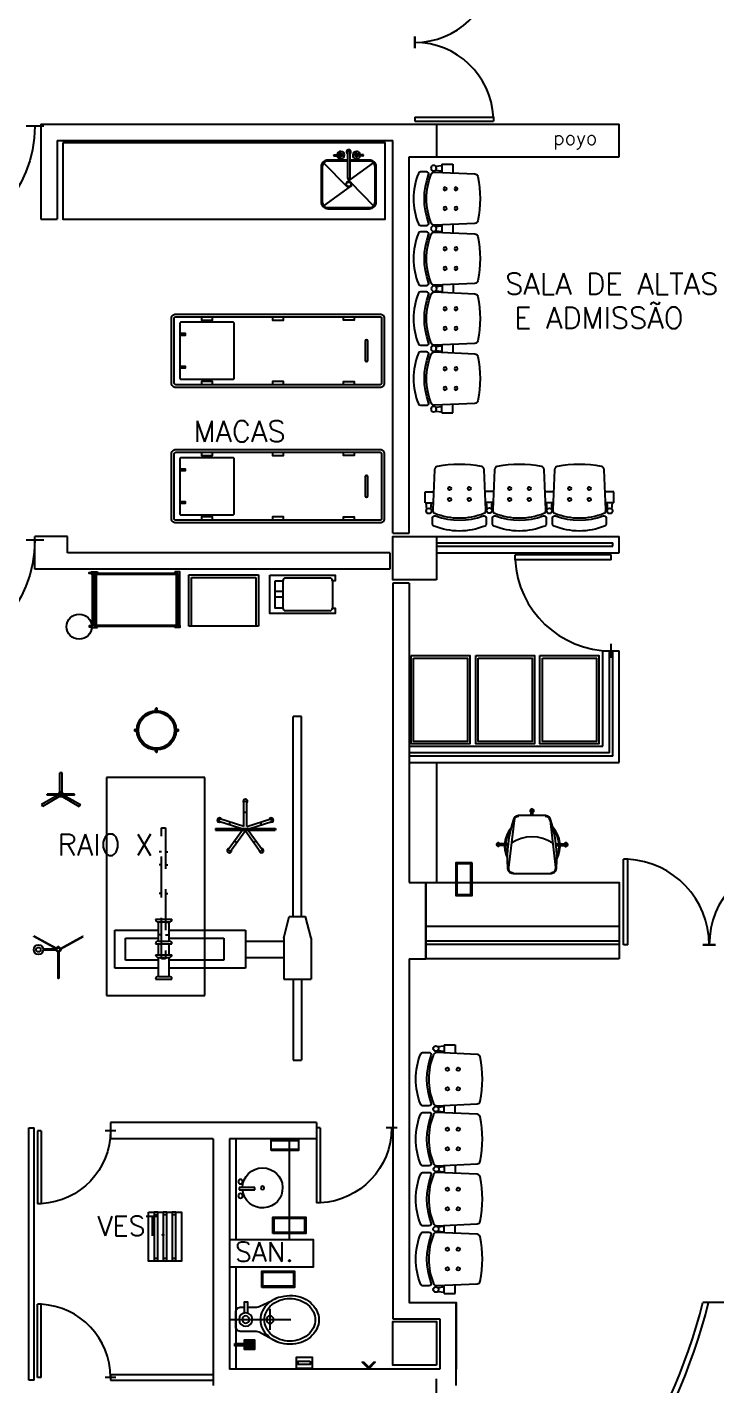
# Model space of a CAD drawing. Extents: x -358 to -207, y -206 to -105.
# Drawn here: x -252.66 to -246.35, y -166.81 to -154.36 of the extents above; entities that cross this region are included whole.
import ezdxf
from ezdxf.enums import TextEntityAlignment as Align

# ---------------------------------------------------------------- set-up
doc = ezdxf.new("R2010")
doc.units = 0
doc.header["$LTSCALE"] = 1.5
doc.header["$MEASUREMENT"] = 0
doc.linetypes.add('HIDDEN', pattern=[0.375, 0.25, -0.125])
doc.linetypes.add('HIDDEN2', pattern=[0.1875, 0.125, -0.0625])
doc.layers.get('0').update_dxf_attribs({"linetype": 'CONTINUOUS'})
for name, color, linetype in [('8CMOB01', 8, 'CONTINUOUS'), ('9CCOLUMNA', 5, 'CONTINUOUS'), ('CCPTAS', 6, 'CONTINUOUS'), ('MSAN', 6, 'CONTINUOUS'), ('MURETE', 4, 'CONTINUOUS'), ('RCMURO01', 3, 'CONTINUOUS'), ('STAIRS', 2, 'CONTINUOUS'), ('TEX', 4, 'CONTINUOUS'), ('ZCTEXT01', 2, 'CONTINUOUS')]:
    doc.layers.add(name, color=color, linetype=linetype)
doc.styles.add('REG-60', font='ROMANS.shx', dxfattribs={"height": 0.195})
doc.styles.add('REG-80', font='ROMANS.shx', dxfattribs={"height": 0.27})
doc.styles.add('ROMANS', font='ROMANS.SHX')

# ---------------------------------------------------------------- blocks, each defined once
blk = doc.blocks.new('PTA-I')
for p, q in [((-1, 0), (-1, 1)), ((-0.95, 1), (-1, 1)), ((-0.95, 0), (-0.95, 1)), ((-0.95, 0), (-1, 0)), ((0.073, 0), (-0.073, 0))]:
    blk.add_line(p, q)
blk.add_arc((-1.002, -0.001), 1.002, 0.0552, 87.0072)
blk = doc.blocks.new('S4-PROTO')
for p, q in [((-2.264, 0.159), (-2.27, 0.1)), ((-2.226, 0.159), (-2.22, 0.1)), ((-1.709, 0.159), (-1.715, 0.1)), ((-1.671, 0.159), (-1.665, 0.1)), ((-1.159, 0.155), (-1.165, 0.097)), ((-1.121, 0.155), (-1.115, 0.097)), ((-0.609, 0.159), (-0.615, 0.1)), ((-0.571, 0.159), (-0.565, 0.1)), ((-0.054, 0.159), (-0.06, 0.1)), ((-0.016, 0.159), (-0.01, 0.1)), ((-2.28, 0.1), (-2.206, 0.1)), ((-2.28, 0.1), (-2.28, 0)), ((-2.28, 0), (-2.201, 0)), ((-1.729, 0), (-1.651, 0)), ((-1.724, 0.1), (-1.656, 0.1)), ((-1.174, 0.097), (-1.106, 0.097)), ((-0.629, 0), (-0.551, 0)), ((-0.624, 0.1), (-0.556, 0.1)), ((0, 0), (-0.079, 0)), ((0, 0.1), (-0.074, 0.1)), ((0, 0.1), (0, 0)), ((-1.179, -0.003), (-1.101, -0.003))]:
    blk.add_line(p, q)
for points in [[(-1.72, 0.272), (-1.72, 0.239, -0.522832), (-1.747, 0.221, 0.18), (-2.183, 0.221, -0.522832), (-2.21, 0.239), (-2.21, 0.297, -0.306573), (-2.197, 0.315, -0.192782), (-1.733, 0.315, -0.306573), (-1.72, 0.297), (-1.72, 0.254)], [(-1.17, 0.272), (-1.17, 0.239, -0.522832), (-1.197, 0.221, 0.18), (-1.633, 0.221, -0.522832), (-1.66, 0.239), (-1.66, 0.297, -0.306573), (-1.647, 0.315, -0.192782), (-1.183, 0.315, -0.306573), (-1.17, 0.297), (-1.17, 0.254)], [(-0.62, 0.272), (-0.62, 0.239, -0.522832), (-0.647, 0.221, 0.18), (-1.083, 0.221, -0.522832), (-1.11, 0.239), (-1.11, 0.297, -0.306573), (-1.097, 0.315, -0.192782), (-0.633, 0.315, -0.306573), (-0.62, 0.297), (-0.62, 0.254)], [(-0.07, 0.272), (-0.07, 0.239, -0.522832), (-0.097, 0.221, 0.18), (-0.533, 0.221, -0.522832), (-0.56, 0.239), (-0.56, 0.297, -0.306573), (-0.547, 0.315, -0.192782), (-0.083, 0.315, -0.306573), (-0.07, 0.297), (-0.07, 0.254)]]:
    blk.add_lwpolyline(points, format="xyb")
for points in [[(-2.192, -0.202, 0.346546), (-2.168, -0.231, 0.095695), (-1.762, -0.231, 0.346546), (-1.738, -0.202), (-1.721, 0.167, 0.318973), (-1.74, 0.197, 0.193005), (-2.19, 0.197, 0.318973), (-2.209, 0.167)], [(-1.642, -0.202, 0.346546), (-1.618, -0.231, 0.095695), (-1.212, -0.231, 0.346546), (-1.188, -0.202), (-1.171, 0.167, 0.318973), (-1.19, 0.197, 0.193005), (-1.64, 0.197, 0.318973), (-1.659, 0.167)], [(-1.092, -0.202, 0.346546), (-1.068, -0.231, 0.095695), (-0.662, -0.231, 0.346546), (-0.638, -0.202), (-0.621, 0.167, 0.318973), (-0.64, 0.197, 0.193005), (-1.09, 0.197, 0.318973), (-1.109, 0.167)], [(-0.542, -0.202, 0.346546), (-0.518, -0.231, 0.095695), (-0.112, -0.231, 0.346546), (-0.088, -0.202), (-0.071, 0.167, 0.318973), (-0.09, 0.197, 0.193005), (-0.54, 0.197, 0.318973), (-0.559, 0.167)]]:
    blk.add_lwpolyline(points, format="xyb", close=True)
for centre, radius in [((-2.245, 0.175), 0.025), ((-1.69, 0.175), 0.025), ((-1.14, 0.172), 0.025), ((-0.59, 0.175), 0.025), ((-0.035, 0.175), 0.025), ((-2.055, 0.07), 0.015), ((-1.875, 0.07), 0.015), ((-1.505, 0.07), 0.015), ((-1.325, 0.07), 0.015), ((-0.955, 0.07), 0.015), ((-0.775, 0.07), 0.015), ((-0.405, 0.07), 0.015), ((-0.225, 0.07), 0.015), ((-2.055, -0.03), 0.015), ((-1.875, -0.03), 0.015), ((-1.505, -0.03), 0.015), ((-1.325, -0.03), 0.015), ((-0.955, -0.03), 0.015), ((-0.775, -0.03), 0.015), ((-0.405, -0.03), 0.015), ((-0.225, -0.03), 0.015)]:
    blk.add_circle(centre, radius)
blk = doc.blocks.new('TARJA')
for p, q in [((-0.014, -0.022), (-0.227, 0.194)), ((0.23, 0.196), (-0.014, 0.018)), ((0.232, -0.198), (0.019, 0.018)), ((0.019, -0.022), (-0.225, -0.2)), ((-0.008, -0.3), (-0.008, -0.06)), ((0.012, -0.3), (0.012, -0.06)), ((-0.134, -0.27), (-0.134, -0.273)), ((-0.134, -0.273), (-0.054, -0.273)), ((-0.127, -0.263), (-0.055, -0.263)), ((0.139, -0.273), (0.058, -0.273)), ((0.132, -0.263), (0.059, -0.263)), ((0.139, -0.27), (0.139, -0.273))]:
    blk.add_line(p, q)
for points in [[(0.012, -0.225), (0.194, -0.225, 0.414214), (0.254, -0.165), (0.254, 0.161, 0.414214), (0.194, 0.221), (-0.19, 0.221, 0.414214), (-0.25, 0.161), (-0.25, -0.165, 0.414214), (-0.19, -0.225), (-0.007, -0.225)], [(0.012, -0.215), (0.194, -0.215, 0.414214), (0.244, -0.165), (0.244, 0.161, 0.414214), (0.194, 0.211), (-0.19, 0.211, 0.414214), (-0.24, 0.161), (-0.24, -0.165, 0.414214), (-0.19, -0.215), (-0.007, -0.215)]]:
    blk.add_lwpolyline(points, format="xyb")
for radius in [0.026, 0.021]:
    blk.add_circle((0.002, -0.002), radius)
for centre, radius, start, end in [((0.002, -0.06), 0.01, 0, 180), ((-0.07, -0.27), 0.0345, 185.2545, 168.7617), ((0.075, -0.27), 0.0345, 11.2383, 354.7455), ((-0.127, -0.27), 0.00711, 89.9822, 179.9822), ((-0.07, -0.27), 0.0167, 190.9013, 156.3336), ((0.002, -0.3), 0.02, 120, 60), ((0.002, -0.3), 0.01, 180, 0), ((0.075, -0.27), 0.0167, 23.6664, 349.0987), ((0.132, -0.27), 0.00711, 0.0178, 90.0178)]:
    blk.add_arc(centre, radius, start, end)
blk = doc.blocks.new('CUNA')
for points in [[(0.45, 0.298), (0.45, -0.302), (-0.45, -0.302), (-0.45, 0.298)], [(0.425, 0.273), (0.425, -0.277), (-0.425, -0.277), (-0.425, 0.273)]]:
    blk.add_lwpolyline(points, close=True)
blk = doc.blocks.new('PTA-D')
for p, q in [((0.95, 0), (0.95, 1)), ((0.95, 1), (1, 1)), ((1, 0), (1, 1)), ((-0.073, 0), (0.073, 0)), ((0.95, 0), (1, 0))]:
    blk.add_line(p, q)
blk.add_arc((1.002, -0.001), 1.002, 92.9928, 179.9448)
blk = doc.blocks.new('S3-PROTO')
for p, q in [((-0.849, 0.409), (-0.855, 0.35)), ((-0.811, 0.409), (-0.805, 0.35)), ((-0.294, 0.409), (-0.3, 0.35)), ((-0.256, 0.409), (-0.25, 0.35)), ((0.256, 0.405), (0.25, 0.347)), ((0.294, 0.405), (0.3, 0.347)), ((0.811, 0.409), (0.805, 0.35)), ((0.849, 0.409), (0.855, 0.35)), ((-0.865, 0.35), (-0.791, 0.35)), ((-0.865, 0.35), (-0.865, 0.25)), ((-0.865, 0.25), (-0.786, 0.25)), ((-0.314, 0.25), (-0.236, 0.25)), ((-0.309, 0.35), (-0.241, 0.35)), ((0.241, 0.347), (0.309, 0.347)), ((0.865, 0.25), (0.786, 0.25)), ((0.865, 0.35), (0.791, 0.35)), ((0.865, 0.35), (0.865, 0.25)), ((0.236, 0.247), (0.314, 0.247))]:
    blk.add_line(p, q)
for points in [[(-0.305, 0.522), (-0.305, 0.489, -0.522832), (-0.332, 0.471, 0.18), (-0.768, 0.471, -0.522832), (-0.795, 0.489), (-0.795, 0.547, -0.306573), (-0.782, 0.565, -0.192782), (-0.318, 0.565, -0.306573), (-0.305, 0.547), (-0.305, 0.504)], [(0.245, 0.522), (0.245, 0.489, -0.522832), (0.218, 0.471, 0.18), (-0.218, 0.471, -0.522832), (-0.245, 0.489), (-0.245, 0.547, -0.306573), (-0.232, 0.565, -0.192782), (0.232, 0.565, -0.306573), (0.245, 0.547), (0.245, 0.504)], [(0.795, 0.522), (0.795, 0.489, -0.522832), (0.768, 0.471, 0.18), (0.332, 0.471, -0.522832), (0.305, 0.489), (0.305, 0.547, -0.306573), (0.318, 0.565, -0.192782), (0.782, 0.565, -0.306573), (0.795, 0.547), (0.795, 0.504)]]:
    blk.add_lwpolyline(points, format="xyb")
for points in [[(-0.777, 0.048, 0.346546), (-0.753, 0.019, 0.095695), (-0.347, 0.019, 0.346546), (-0.323, 0.048), (-0.306, 0.417, 0.318973), (-0.325, 0.447, 0.193005), (-0.775, 0.447, 0.318973), (-0.794, 0.417)], [(-0.227, 0.048, 0.346546), (-0.203, 0.019, 0.095695), (0.203, 0.019, 0.346546), (0.227, 0.048), (0.244, 0.417, 0.318973), (0.225, 0.447, 0.193005), (-0.225, 0.447, 0.318973), (-0.244, 0.417)], [(0.323, 0.048, 0.346546), (0.347, 0.019, 0.095695), (0.753, 0.019, 0.346546), (0.777, 0.048), (0.794, 0.417, 0.318973), (0.775, 0.447, 0.193005), (0.325, 0.447, 0.318973), (0.306, 0.417)]]:
    blk.add_lwpolyline(points, format="xyb", close=True)
for centre, radius in [((-0.83, 0.425), 0.025), ((-0.275, 0.425), 0.025), ((0.275, 0.422), 0.025), ((0.83, 0.425), 0.025), ((-0.64, 0.32), 0.015), ((-0.46, 0.32), 0.015), ((-0.09, 0.32), 0.015), ((0.09, 0.32), 0.015), ((0.46, 0.32), 0.015), ((0.64, 0.32), 0.015), ((-0.64, 0.22), 0.015), ((-0.46, 0.22), 0.015), ((-0.09, 0.22), 0.015), ((0.09, 0.22), 0.015), ((0.46, 0.22), 0.015), ((0.64, 0.22), 0.015)]:
    blk.add_circle(centre, radius)
blk = doc.blocks.new('PTA-2')
for p, q in [((-0.475, 0.5), (-0.5, 0.5)), ((-0.5, 0), (-0.5, 0.5)), ((-0.475, 0), (-0.475, 0.5)), ((0.475, 0.5), (0.5, 0.5)), ((0.475, 0), (0.475, 0.5)), ((0.5, 0), (0.5, 0.5)), ((-0.475, 0), (-0.5, 0)), ((0.0367, 0), (-0.0367, 0)), ((-0.0367, 0), (0.0367, 0)), ((0.475, 0), (0.5, 0))]:
    blk.add_line(p, q)
for centre, start, end in [((-0.5012, -0.0005), 0.05524, 87.00716), ((0.5012, -0.0005), 92.99284, 179.94476)]:
    blk.add_arc(centre, 0.5012, start, end)
blk = doc.blocks.new('PAP')
at = {"layer": 'MSAN', "color": 6}
for points in [[(0.144, -0.077), (0.144, 0.073), (-0.156, 0.073), (-0.156, -0.077)], [(0.134, -0.067), (0.134, 0.063), (-0.146, 0.063), (-0.146, -0.067)]]:
    blk.add_lwpolyline(points, close=True, dxfattribs=at)
blk = doc.blocks.new('4')
at = {"layer": 'MSAN'}
for p, q in [((0, 0.045), (0, -0.514)), ((-0.054, -0.088), (-0.163, -0.088)), ((-0.163, -0.115), (-0.056, -0.115)), ((0.276, -0.102), (0.186, -0.102)), ((0.276, -0.112), (0.186, -0.112)), ((0.276, -0.122), (0.186, -0.122)), ((0.241, -0.09), (0.221, -0.09)), ((0.276, -0.132), (0.186, -0.132)), ((0.276, -0.142), (0.186, -0.142)), ((0.276, -0.152), (0.186, -0.152)), ((0.276, -0.162), (0.186, -0.162)), ((0.276, -0.172), (0.186, -0.172)), ((0.095, -0.323), (-0.096, -0.323))]:
    blk.add_line(p, q, dxfattribs=at)
blk.add_lwpolyline([(0.221, 0), (0.221, -0.09), (0.186, -0.09), (0.186, -0.18), (0.276, -0.18), (0.276, -0.09), (0.241, -0.09), (0.241, 0)], close=True, dxfattribs=at)
blk.add_lwpolyline([(0.196, -0.368), (0.118, -0.224, -0.124861), (0.112, -0.2), (0.112, -0.058, 0.414214), (0.063, -0.008), (-0.064, -0.008, 0.414214), (-0.114, -0.058), (-0.114, -0.088), (-0.163, -0.088), (-0.163, -0.115), (-0.114, -0.115), (-0.114, -0.202, -0.109858), (-0.118, -0.223), (-0.174, -0.341, 0.061992), (-0.203, -0.4, 0.020986), (-0.221, -0.504, 0.083945), (-0.203, -0.608, 0.09123), (-0.155, -0.693, 0.103863), (-0.08, -0.751, 0.114983), (0.003, -0.771, 0.114983), (0.087, -0.751, 0.103863), (0.162, -0.693, 0.09123), (0.21, -0.608, 0.083945), (0.227, -0.504, 0.083945), (0.21, -0.4, 0.048605), (0.188, -0.353)], format="xyb", dxfattribs=at)
for points in [[(-0.08, -0.751, 0.114983), (0.003, -0.771, 0.114983), (0.087, -0.751, 0.103863), (0.162, -0.693, 0.09123), (0.21, -0.608, 0.083945), (0.227, -0.504, 0.083945), (0.21, -0.4, 0.09123), (0.162, -0.316, 0.103863), (0.087, -0.257, 0.114983), (0.003, -0.238, 0.114983), (-0.08, -0.257, 0.103863), (-0.155, -0.316, 0.09123), (-0.203, -0.4, 0.020986), (-0.221, -0.504, 0.083945), (-0.203, -0.608, 0.09123), (-0.155, -0.693, 0.103863)], [(0.003, -0.272, 0.114859), (-0.07, -0.289, 0.103833), (-0.135, -0.34, 0.091287), (-0.177, -0.414, 0.084042), (-0.192, -0.504, 0.084042), (-0.177, -0.595, 0.091287), (-0.135, -0.669, 0.103833), (-0.07, -0.72, 0.114859), (0.003, -0.737, 0.114859), (0.077, -0.72, 0.103833), (0.142, -0.669, 0.091287), (0.184, -0.595, 0.084042), (0.199, -0.504, 0.084042), (0.184, -0.414, 0.091287), (0.142, -0.34, 0.103833), (0.077, -0.289, 0.114859)]]:
    blk.add_lwpolyline(points, format="xyb", close=True, dxfattribs=at)
for centre, radius in [((0.001, -0.1), 0.0616), ((0.001, -0.1), 0.0329), ((0.002, -0.323), 0.0335)]:
    blk.add_circle(centre, radius, dxfattribs=at)
blk = doc.blocks.new('6')
at = {"layer": 'MSAN'}
blk.add_lwpolyline([(0.014, 0), (0.06, 0.046), (0.06, 0.06), (0, 0), (0.06, -0.06), (0.06, -0.046)], close=True, dxfattribs=at)
blk = doc.blocks.new('2')
at = {"layer": 'MSAN'}
for points in [[(0.067, -0.053), (-0.083, -0.053), (-0.083, 0.047), (0.067, 0.047)], [(-0.063, 0.012), (-0.063, -0.018), (0.047, -0.018), (0.047, 0.012)]]:
    blk.add_lwpolyline(points, close=True, dxfattribs=at)
blk = doc.blocks.new('8')
at = {"layer": 'MSAN'}
for p, q in [((0.123, 0.04), (-0.127, 0.04)), ((-0.127, -0.04), (0.123, -0.04))]:
    blk.add_line(p, q, dxfattribs=at)
blk.add_lwpolyline([(0.123, -0.05), (0.123, 0.05), (-0.127, 0.05), (-0.127, -0.05)], close=True, dxfattribs=at)
blk = doc.blocks.new('VB')
at = {"layer": 'MSAN'}
for p, q in [((-0.154, 0.147), (-0.138, 0.164)), ((-0.053, 0.046), (-0.154, 0.147)), ((-0.138, 0.164), (-0.037, 0.063)), ((-0.037, 0.063), (-0.053, 0.046))]:
    blk.add_line(p, q, dxfattribs=at)
blk.add_lwpolyline([(-0.128, 0.121), (-0.128, 0.121)], dxfattribs=at)
for centre, radius in [((-0.092, 0.194), 0.0208), ((-0.184, 0.102), 0.0208), ((0, 0), 0.0154)]:
    blk.add_circle(centre, radius, dxfattribs=at)
blk.add_arc((0, 0), 0.184, 136.4231, 129.262, dxfattribs=at)

msp = doc.modelspace()

# ---------------------------------------------------------------- linework, layer by layer
at = {"layer": '8CMOB01'}
for p, q in [((-252.064, -159.846), (-252.064, -159.376)), ((-252.054, -159.846), (-252.054, -159.376)), ((-251.274, -159.846), (-251.274, -159.376)), ((-251.264, -159.846), (-251.264, -159.376)), ((-250.32, -159.537), (-250.39, -159.537)), ((-250.32, -159.587), (-250.39, -159.587)), ((-249.89, -159.712), (-250.295, -159.712)), ((-248.91, -161.105), (-248.91, -162.205)), ((-247.912, -161.591), (-248.158, -161.591)), ((-248.043, -161.591), (-248.043, -161.547)), ((-248.027, -161.547), (-248.043, -161.547)), ((-248.027, -161.591), (-248.027, -161.547)), ((-248.2, -161.636), (-248.251, -162.066)), ((-247.87, -161.636), (-247.819, -162.066)), ((-248.285, -161.848), (-248.345, -161.848)), ((-248.345, -161.848), (-248.345, -161.865)), ((-248.254, -161.848), (-248.277, -161.848)), ((-247.816, -161.848), (-247.787, -161.848)), ((-247.779, -161.848), (-247.725, -161.848)), ((-247.725, -161.865), (-247.725, -161.848)), ((-248.286, -161.865), (-248.345, -161.865)), ((-248.256, -161.865), (-248.278, -161.865)), ((-247.814, -161.865), (-247.786, -161.865)), ((-247.778, -161.865), (-247.725, -161.865)), ((-248.209, -162.121), (-247.861, -162.121)), ((-251.466, -165.228), (-251.499, -165.228)), ((-251.466, -165.253), (-251.499, -165.253)), ((-251.383, -165.228), (-251.416, -165.228)), ((-251.383, -165.253), (-251.416, -165.253)), ((-251.3, -165.228), (-251.333, -165.228)), ((-251.3, -165.253), (-251.333, -165.253)), ((-251.466, -165.653), (-251.499, -165.653)), ((-251.466, -165.678), (-251.499, -165.678)), ((-251.383, -165.653), (-251.416, -165.653)), ((-251.383, -165.678), (-251.416, -165.678)), ((-251.3, -165.653), (-251.333, -165.653)), ((-251.3, -165.678), (-251.333, -165.678))]:
    msp.add_line(p, q, dxfattribs=at)
at = {"layer": '8CMOB01', "color": 8}
for p, q in [((-251.182, -159.852), (-251.182, -159.382)), ((-251.182, -159.382), (-250.542, -159.382)), ((-251.157, -159.852), (-251.157, -159.407)), ((-251.157, -159.407), (-250.567, -159.407)), ((-250.567, -159.407), (-250.567, -159.852)), ((-250.542, -159.382), (-250.542, -159.852)), ((-250.542, -159.852), (-251.182, -159.852)), ((-251.486, -160.628), (-251.486, -160.613)), ((-251.471, -160.628), (-251.471, -160.613)), ((-250.224, -162.516), (-250.224, -160.681)), ((-250.149, -160.681), (-250.224, -160.681)), ((-250.149, -162.516), (-250.149, -160.681)), ((-251.673, -160.8), (-251.658, -160.8)), ((-251.673, -160.815), (-251.658, -160.815)), ((-251.298, -160.8), (-251.283, -160.8)), ((-251.298, -160.815), (-251.283, -160.815)), ((-251.486, -161.002), (-251.486, -160.987)), ((-251.471, -161.002), (-251.471, -160.987)), ((-252.364, -161.372), (-252.364, -161.199)), ((-252.344, -161.199), (-252.364, -161.199)), ((-252.344, -161.372), (-252.344, -161.199)), ((-251.036, -161.241), (-251.936, -161.241)), ((-251.936, -161.241), (-251.936, -163.241)), ((-251.036, -163.241), (-251.036, -161.241)), ((-252.382, -161.402), (-252.532, -161.489)), ((-252.372, -161.42), (-252.522, -161.507)), ((-252.479, -161.404), (-252.479, -161.394)), ((-252.229, -161.394), (-252.479, -161.394)), ((-252.229, -161.404), (-252.479, -161.404)), ((-252.364, -161.372), (-252.382, -161.402)), ((-252.372, -161.42), (-252.382, -161.402)), ((-252.337, -161.42), (-252.372, -161.42)), ((-252.364, -161.372), (-252.344, -161.372)), ((-252.327, -161.402), (-252.344, -161.372)), ((-252.337, -161.42), (-252.327, -161.402)), ((-252.337, -161.42), (-252.186, -161.507)), ((-252.327, -161.402), (-252.176, -161.489)), ((-252.229, -161.404), (-252.229, -161.394)), ((-250.676, -161.459), (-250.651, -161.459)), ((-250.676, -161.692), (-250.676, -161.459)), ((-250.651, -161.692), (-250.651, -161.459)), ((-252.532, -161.489), (-252.522, -161.507)), ((-252.176, -161.489), (-252.186, -161.507)), ((-250.676, -161.559), (-250.651, -161.559)), ((-251.432, -161.704), (-251.397, -161.704)), ((-250.938, -161.709), (-250.388, -161.709)), ((-250.938, -161.709), (-250.938, -161.724)), ((-250.938, -161.717), (-250.888, -161.717)), ((-250.938, -161.724), (-250.389, -161.724)), ((-250.905, -161.644), (-250.897, -161.62)), ((-250.704, -161.709), (-250.905, -161.644)), ((-250.676, -161.692), (-250.897, -161.62)), ((-250.69, -161.724), (-250.82, -161.904)), ((-250.81, -161.675), (-250.802, -161.651)), ((-250.663, -161.731), (-250.8, -161.919)), ((-250.663, -161.731), (-250.527, -161.919)), ((-250.651, -161.692), (-250.429, -161.62)), ((-250.637, -161.724), (-250.506, -161.904)), ((-250.623, -161.709), (-250.422, -161.644)), ((-250.525, -161.651), (-250.517, -161.675)), ((-250.388, -161.717), (-250.438, -161.717)), ((-250.429, -161.62), (-250.422, -161.644)), ((-250.388, -161.709), (-250.388, -161.724)), ((-250.741, -161.838), (-250.762, -161.823)), ((-250.565, -161.823), (-250.585, -161.838)), ((-251.432, -161.924), (-251.455, -161.924)), ((-251.397, -161.924), (-251.374, -161.924)), ((-250.8, -161.919), (-250.82, -161.904)), ((-250.506, -161.904), (-250.527, -161.919)), ((-251.432, -162.041), (-251.455, -162.041)), ((-251.397, -162.041), (-251.374, -162.041)), ((-251.432, -162.304), (-251.455, -162.304)), ((-251.397, -162.304), (-251.374, -162.304)), ((-251.486, -162.541), (-251.336, -162.541)), ((-251.461, -162.741), (-251.461, -162.566)), ((-251.461, -162.566), (-251.361, -162.566)), ((-251.432, -162.567), (-251.455, -162.567)), ((-251.397, -162.567), (-251.374, -162.567)), ((-251.361, -162.741), (-251.361, -162.566)), ((-250.311, -162.716), (-250.261, -162.516)), ((-250.261, -162.516), (-250.111, -162.516)), ((-250.061, -162.716), (-250.111, -162.516)), ((-252.604, -162.7), (-252.602, -162.696)), ((-252.398, -162.812), (-252.604, -162.7)), ((-252.394, -162.808), (-252.602, -162.696)), ((-252.359, -162.808), (-252.152, -162.696)), ((-252.355, -162.812), (-252.149, -162.7)), ((-252.149, -162.7), (-252.152, -162.696)), ((-251.861, -162.991), (-251.861, -162.641)), ((-251.861, -162.641), (-251.461, -162.641)), ((-251.761, -162.916), (-251.761, -162.716)), ((-251.761, -162.716), (-251.461, -162.716)), ((-251.432, -162.684), (-251.455, -162.684)), ((-251.397, -162.684), (-251.374, -162.684)), ((-251.361, -162.641), (-250.661, -162.641)), ((-251.361, -162.716), (-250.861, -162.716)), ((-250.861, -162.716), (-250.861, -162.916)), ((-250.661, -162.641), (-250.661, -162.991)), ((-250.311, -162.716), (-250.311, -163.091)), ((-250.061, -162.716), (-250.061, -163.091)), ((-252.604, -162.815), (-252.604, -162.815)), ((-252.604, -162.825), (-252.604, -162.825)), ((-252.392, -162.815), (-252.517, -162.815)), ((-252.392, -162.825), (-252.517, -162.825)), ((-252.382, -162.795), (-252.401, -162.815)), ((-252.401, -162.825), (-252.382, -162.844)), ((-252.372, -162.795), (-252.382, -162.795)), ((-252.382, -162.844), (-252.382, -163.085)), ((-252.372, -162.844), (-252.382, -162.844)), ((-252.359, -162.808), (-252.372, -162.795)), ((-252.372, -162.844), (-252.352, -162.825)), ((-252.372, -162.844), (-252.372, -163.085)), ((-252.359, -162.808), (-252.352, -162.815)), ((-252.352, -162.825), (-252.352, -162.815)), ((-251.486, -162.766), (-251.336, -162.766)), ((-251.461, -162.741), (-251.361, -162.741)), ((-251.461, -162.866), (-251.461, -162.766)), ((-251.361, -162.866), (-251.361, -162.766)), ((-250.661, -162.741), (-250.311, -162.741)), ((-251.461, -162.916), (-251.761, -162.916)), ((-251.486, -162.866), (-251.336, -162.866)), ((-251.461, -162.891), (-251.361, -162.891)), ((-251.461, -163.066), (-251.461, -162.891)), ((-251.397, -162.904), (-251.432, -162.904)), ((-251.361, -163.066), (-251.361, -162.891)), ((-250.861, -162.916), (-251.361, -162.916)), ((-250.661, -162.891), (-250.311, -162.891)), ((-252.372, -163.085), (-252.382, -163.085)), ((-251.461, -162.991), (-251.861, -162.991)), ((-251.486, -163.091), (-251.336, -163.091)), ((-251.461, -163.066), (-251.361, -163.066)), ((-250.661, -162.991), (-251.361, -162.991)), ((-250.311, -163.091), (-250.061, -163.091)), ((-250.224, -163.091), (-250.224, -163.832)), ((-250.149, -163.091), (-250.149, -163.832)), ((-251.936, -163.241), (-251.036, -163.241)), ((-250.224, -163.832), (-250.149, -163.832))]:
    msp.add_line(p, q, dxfattribs=at)
at = {"layer": '8CMOB01', "color": 8, "linetype": 'HIDDEN'}
for p, q in [((-251.432, -162.904), (-251.432, -161.704)), ((-251.397, -161.704), (-251.397, -162.904))]:
    msp.add_line(p, q, dxfattribs=at)
at = {"layer": '8CMOB01', "color": 8}
for points in [[(-252.337, -155.421), (-252.337, -156.121), (-249.38, -156.121), (-249.38, -155.421)], [(-247.235, -162.905), (-249.01, -162.905), (-249.01, -162.605), (-247.235, -162.605)]]:
    msp.add_lwpolyline(points, close=True, dxfattribs=at)
at = {"layer": '8CMOB01'}
for points in [[(-251.302, -157.664, -0.414214), (-251.34, -157.627), (-251.34, -157.029, -0.414214), (-251.302, -156.992), (-249.427, -156.992, -0.414214), (-249.39, -157.029), (-249.39, -157.627, -0.414214), (-249.427, -157.664)], [(-251.302, -157.639, -0.414214), (-251.315, -157.627), (-251.315, -157.029, -0.414214), (-251.302, -157.017), (-249.427, -157.017, -0.414214), (-249.415, -157.029), (-249.415, -157.627, -0.414214), (-249.427, -157.639)], [(-251.265, -157.577, 0.414214), (-251.252, -157.589), (-250.777, -157.589, 0.414214), (-250.765, -157.577), (-250.765, -157.079, 0.414214), (-250.777, -157.067), (-251.252, -157.067, 0.414214), (-251.265, -157.079)], [(-251.302, -158.907, -0.414214), (-251.34, -158.869), (-251.34, -158.272, -0.414214), (-251.302, -158.234), (-249.427, -158.234, -0.414214), (-249.39, -158.272), (-249.39, -158.869, -0.414214), (-249.427, -158.907)], [(-251.302, -158.882, -0.414214), (-251.315, -158.869), (-251.315, -158.272, -0.414214), (-251.302, -158.259), (-249.427, -158.259, -0.414214), (-249.415, -158.272), (-249.415, -158.869, -0.414214), (-249.427, -158.882)], [(-251.265, -158.819, 0.414214), (-251.252, -158.832), (-250.777, -158.832, 0.414214), (-250.765, -158.819), (-250.765, -158.322, 0.414214), (-250.777, -158.309), (-251.252, -158.309, 0.414214), (-251.265, -158.322)]]:
    msp.add_lwpolyline(points, format="xyb", close=True, dxfattribs=at)
for points in [[(-251.065, -157.017), (-251.065, -157.047), (-250.965, -157.047), (-250.965, -157.017)], [(-250.415, -157.017), (-250.415, -157.047), (-250.315, -157.047), (-250.315, -157.017)], [(-249.665, -157.017), (-249.665, -157.047), (-249.765, -157.047), (-249.765, -157.017)], [(-251.265, -157.168), (-251.215, -157.168), (-251.215, -157.188), (-251.265, -157.188)], [(-251.265, -157.468), (-251.215, -157.468), (-251.215, -157.488), (-251.265, -157.488)], [(-250.965, -157.639), (-250.965, -157.609), (-251.065, -157.609), (-251.065, -157.639)], [(-250.315, -157.639), (-250.315, -157.609), (-250.415, -157.609), (-250.415, -157.639)], [(-249.765, -157.639), (-249.765, -157.609), (-249.665, -157.609), (-249.665, -157.639)], [(-251.065, -158.259), (-251.065, -158.289), (-250.965, -158.289), (-250.965, -158.259)], [(-250.415, -158.259), (-250.415, -158.289), (-250.315, -158.289), (-250.315, -158.259)], [(-249.665, -158.259), (-249.665, -158.289), (-249.765, -158.289), (-249.765, -158.259)], [(-251.265, -158.41), (-251.215, -158.41), (-251.215, -158.43), (-251.265, -158.43)], [(-251.265, -158.71), (-251.215, -158.71), (-251.215, -158.73), (-251.265, -158.73)], [(-250.965, -158.882), (-250.965, -158.852), (-251.065, -158.852), (-251.065, -158.882)], [(-250.315, -158.882), (-250.315, -158.852), (-250.415, -158.852), (-250.415, -158.882)], [(-249.765, -158.882), (-249.765, -158.852), (-249.665, -158.852), (-249.665, -158.882)], [(-252.074, -159.371), (-252.094, -159.371), (-252.094, -159.361), (-252.074, -159.361)], [(-252.019, -159.356), (-252.019, -159.366), (-252.039, -159.366), (-252.039, -159.376), (-252.074, -159.376), (-252.074, -159.356), (-252.019, -159.356)], [(-251.309, -159.356), (-251.309, -159.366), (-251.289, -159.366), (-251.289, -159.376), (-251.264, -159.376), (-251.264, -159.356), (-251.309, -159.356)], [(-252.074, -159.851), (-252.094, -159.851), (-252.094, -159.861), (-252.074, -159.861)], [(-252.019, -159.866), (-252.019, -159.856), (-252.039, -159.856), (-252.039, -159.846), (-252.074, -159.846), (-252.074, -159.866), (-252.019, -159.866)], [(-251.309, -159.866), (-251.309, -159.856), (-251.289, -159.856), (-251.289, -159.846), (-251.264, -159.846), (-251.264, -159.866), (-251.309, -159.866)]]:
    msp.add_lwpolyline(points, dxfattribs=at)
for points in [[(-249.54, -157.415), (-249.54, -157.24, 1), (-249.565, -157.24), (-249.565, -157.415)], [(-249.54, -158.658), (-249.54, -158.483, 1), (-249.565, -158.483), (-249.565, -158.658)], [(-249.865, -159.437, 0.414214), (-249.89, -159.412), (-250.295, -159.412, 0.414214), (-250.32, -159.437)]]:
    msp.add_lwpolyline(points, format="xyb", dxfattribs=at)
for points in [[(-251.289, -159.366), (-251.289, -159.856), (-252.039, -159.856), (-252.039, -159.366)], [(-251.299, -159.376), (-251.299, -159.846), (-252.029, -159.846), (-252.029, -159.376)], [(-250.44, -159.387), (-249.84, -159.387), (-249.84, -159.437), (-249.865, -159.437), (-249.865, -159.687), (-249.84, -159.687), (-249.84, -159.737), (-250.44, -159.737)], [(-250.39, -159.437), (-250.32, -159.437), (-250.32, -159.687), (-250.39, -159.687)], [(-248.585, -162.023), (-248.735, -162.023), (-248.735, -162.323), (-248.585, -162.323)], [(-248.595, -162.033), (-248.725, -162.033), (-248.725, -162.313), (-248.595, -162.313)], [(-251.55, -165.228), (-251.499, -165.228), (-251.499, -165.678), (-251.55, -165.678)], [(-251.466, -165.228), (-251.416, -165.228), (-251.416, -165.678), (-251.466, -165.678)], [(-251.383, -165.228), (-251.333, -165.228), (-251.333, -165.678), (-251.383, -165.678)], [(-251.3, -165.228), (-251.25, -165.228), (-251.25, -165.678), (-251.3, -165.678)]]:
    msp.add_lwpolyline(points, close=True, dxfattribs=at)
at = {"layer": '8CMOB01', "color": 8}
msp.add_lwpolyline([(-249.01, -162.605), (-249.01, -162.205), (-247.235, -162.205), (-247.235, -162.605)], dxfattribs=at)
at = {"layer": '8CMOB01'}
msp.add_circle((-252.187, -159.858), 0.115, dxfattribs=at)
at = {"layer": '8CMOB01', "color": 8}
for centre, radius in [((-251.478, -160.808), 0.18), ((-251.478, -160.808), 0.165), ((-252.354, -161.398), 0.01), ((-252.56, -162.82), 0.0439), ((-252.561, -162.82), 0.0213), ((-252.377, -162.82), 0.0155)]:
    msp.add_circle(centre, radius, dxfattribs=at)
at = {"layer": '8CMOB01'}
for centre, radius, start, end in [((-249.552, -157.415), 0.0125, 180, 0), ((-249.552, -158.658), 0.0125, 180, 0), ((-250.295, -159.687), 0.025, 180, 270), ((-249.89, -159.687), 0.025, 270, 0), ((-248.158, -161.641), 0.05, 90, 173.2188), ((-248.158, -161.641), 0.0431, 90, 173.2188), ((-248.035, -161.547), 0.017, 297.5866, 239.2166), ((-247.912, -161.641), 0.05, 6.7812, 90), ((-247.912, -161.641), 0.0431, 6.7812, 90), ((-248.032, -161.869), 0.254, 140.5502, 205.2273), ((-248.032, -161.869), 0.246, 145.013, 200.7646), ((-247.17, -161.977), 1.092, 161.7814, 184.6561), ((-248.9, -161.977), 1.092, 355.3439, 18.2186), ((-248.032, -161.869), 0.254, 331.6731, 42.45), ((-248.032, -161.869), 0.246, 335.6246, 38.4986), ((-248.345, -161.856), 0.017, 27.5866, 329.2166), ((-248.035, -162.113), 0.329, 54.682, 125.318), ((-247.725, -161.857), 0.017, 207.5866, 149.2166), ((-248.209, -162.071), 0.05, 173.2188, 270), ((-248.209, -162.071), 0.0431, 173.2188, 270), ((-247.861, -162.071), 0.05, 270, 6.7812), ((-247.861, -162.071), 0.0431, 270, 6.7812)]:
    msp.add_arc(centre, radius, start, end, dxfattribs=at)
at = {"layer": '8CMOB01', "color": 8}
for centre, radius, start, end in [((-251.478, -160.613), 0.0075, 358.8979, 181.1021), ((-251.673, -160.808), 0.0075, 88.8979, 271.1021), ((-251.283, -160.808), 0.0075, 268.8979, 91.1021), ((-251.478, -161.003), 0.0075, 178.8979, 1.1021), ((-250.663, -161.459), 0.02, 308.6822, 231.3178), ((-250.901, -161.632), 0.02, 20.6822, 303.3178), ((-250.426, -161.632), 0.02, 236.6822, 159.3178), ((-250.81, -161.912), 0.02, 92.6822, 15.3178), ((-250.516, -161.912), 0.02, 164.6822, 87.3178), ((-251.461, -162.541), 0.025, 180, 270), ((-251.361, -162.541), 0.025, 270, 0), ((-251.461, -162.766), 0.025, 90, 180), ((-251.361, -162.766), 0.025, 0, 90), ((-251.461, -162.866), 0.025, 180, 270), ((-251.361, -162.866), 0.025, 270, 0), ((-251.461, -163.091), 0.025, 90, 180), ((-251.361, -163.091), 0.025, 0, 90)]:
    msp.add_arc(centre, radius, start, end, dxfattribs=at)
at = {"layer": '9CCOLUMNA'}
for points in [[(-248.91, -159.43), (-249.31, -159.43), (-249.31, -159.03), (-248.91, -159.03)], [(-248.91, -166.63), (-249.31, -166.63), (-249.31, -166.23), (-248.91, -166.23)]]:
    msp.add_lwpolyline(points, close=True, dxfattribs=at)
at = {"layer": 'CCPTAS'}
for p, q in [((-248.91, -155.25), (-247.235, -155.25)), ((-247.235, -155.55), (-247.235, -155.25)), ((-248.91, -155.55), (-247.235, -155.55)), ((-248.91, -159.03), (-247.235, -159.03)), ((-248.91, -159.09), (-247.295, -159.09)), ((-247.295, -159.12), (-247.295, -159.09)), ((-247.235, -159.18), (-247.235, -159.03)), ((-248.91, -159.12), (-247.295, -159.12)), ((-248.91, -159.18), (-247.235, -159.18)), ((-247.385, -160.955), (-247.385, -160.08)), ((-247.385, -160.08), (-247.235, -160.08)), ((-247.325, -161.015), (-247.325, -160.08)), ((-247.295, -161.045), (-247.295, -160.08)), ((-247.235, -161.105), (-247.235, -160.08)), ((-249.16, -160.955), (-247.385, -160.955)), ((-247.325, -161.015), (-249.16, -161.015)), ((-247.295, -161.045), (-249.16, -161.045)), ((-249.16, -161.105), (-247.235, -161.105)), ((-249.01, -162.74), (-247.235, -162.74)), ((-249.01, -162.77), (-247.235, -162.77)), ((-252.649, -166.767), (-252.649, -164.455)), ((-252.649, -164.455), (-252.599, -164.455)), ((-252.599, -166.767), (-252.599, -164.455)), ((-242.59, -166.055), (-246.468, -166.055)), ((-252.599, -166.767), (-252.649, -166.767))]:
    msp.add_line(p, q, dxfattribs=at)
at = {"layer": 'CCPTAS', "ltscale": 0.06}
for p, q in [((-251.899, -166.717), (-251.899, -166.767)), ((-251.899, -166.717), (-250.96, -166.717)), ((-251.899, -166.767), (-250.96, -166.767))]:
    msp.add_line(p, q, dxfattribs=at)
at = {"layer": 'CCPTAS'}
for radius, end in [(5.417, 345.6674), (5.467, 345.8012)]:
    msp.add_arc((-251.716, -164.714), radius, 270, end, dxfattribs=at)
at = {"layer": 'MSAN'}
for p, q in [((-250.752, -164.555), (-250.752, -165.48)), ((-250.262, -164.555), (-250.262, -165.48)), ((-250.752, -165.73), (-250.752, -166.667))]:
    msp.add_line(p, q, dxfattribs=at)
at = {"layer": 'MURETE', "color": 6}
msp.add_lwpolyline([(-250.81, -165.73), (-250.039, -165.73), (-250.039, -165.48), (-250.81, -165.48)], dxfattribs=at)
at = {"layer": 'RCMURO01'}
for p, q in [((-252.54, -155.25), (-249.31, -155.25)), ((-249.31, -155.25), (-248.91, -155.25)), ((-248.91, -155.25), (-248.91, -155.55)), ((-252.39, -155.4), (-249.31, -155.4)), ((-249.31, -159), (-249.31, -155.4)), ((-249.16, -159), (-249.16, -155.55)), ((-249.16, -155.55), (-248.91, -155.55)), ((-252.595, -159.33), (-252.595, -159.03)), ((-252.295, -159.03), (-252.595, -159.03)), ((-252.295, -159.18), (-252.295, -159.03)), ((-249.31, -159), (-249.16, -159)), ((-249.34, -159.18), (-252.295, -159.18)), ((-249.34, -159.18), (-249.34, -159.33)), ((-249.34, -159.33), (-252.595, -159.33)), ((-249.16, -159.46), (-249.31, -159.46)), ((-249.31, -159.46), (-249.31, -166.205)), ((-249.16, -159.46), (-249.16, -162.205)), ((-249.16, -162.205), (-249.01, -162.205)), ((-249.01, -162.205), (-249.01, -162.905)), ((-249.16, -162.905), (-249.01, -162.905)), ((-250.01, -164.405), (-250.01, -164.555)), ((-250.96, -164.555), (-250.96, -166.817)), ((-250.81, -164.555), (-250.81, -166.667)), ((-249.31, -166.205), (-248.88, -166.205)), ((-248.88, -166.205), (-248.88, -166.667)), ((-248.88, -166.667), (-250.81, -166.667))]:
    msp.add_line(p, q, dxfattribs=at)
at = {"layer": 'RCMURO01', "ltscale": 0.06}
for p, q in [((-252.54, -155.25), (-252.54, -156.121)), ((-252.39, -155.4), (-252.39, -156.121)), ((-252.54, -156.121), (-252.39, -156.121)), ((-250.01, -164.405), (-251.899, -164.405)), ((-251.899, -164.405), (-251.899, -164.555)), ((-250.96, -164.555), (-251.899, -164.555)), ((-250.01, -164.555), (-250.81, -164.555)), ((-248.73, -166.817), (-248.73, -166.069))]:
    msp.add_line(p, q, dxfattribs=at)
at = {"layer": 'RCMURO01'}
msp.add_lwpolyline([(-249.16, -162.905), (-249.16, -166.055), (-248.73, -166.055), (-248.73, -166.667)], dxfattribs=at)
at = {"layer": 'STAIRS', "color": 8, "linetype": 'HIDDEN2'}
msp.add_line((-248.91, -177.005), (-248.91, -166.655), dxfattribs=at)

# ---------------------------------------------------------------- block references
at = {"xscale": -1, "rotation": 135}
msp.add_blockref('VB', (-250.506, -165.005), dxfattribs=at)
at = {"layer": '8CMOB01', "color": 8}
for name, p, rotation in [('TARJA', (-249.714, -155.804), 180), ('S3-PROTO', (-248.151, -158.371), 180.0000000000031), ('S4-PROTO', (-248.741, -163.692), 90)]:
    msp.add_blockref(name, p, dxfattribs=dict(at, rotation=rotation))
at = {"layer": '8CMOB01', "color": 8, "xscale": -1, "rotation": 90}
msp.add_blockref('S4-PROTO', (-248.762, -157.898), dxfattribs=at)
at = {"layer": '8CMOB01', "color": 8, "xscale": 0.9, "yscale": 0.9, "zscale": 0.9, "rotation": 90}
for p in [(-248.876, -160.528), (-248.283, -160.528), (-247.694, -160.528)]:
    msp.add_blockref('CUNA', p, dxfattribs=at)
at = {"layer": 'CCPTAS'}
for name, p, xscale, yscale, zscale, rotation in [('PTA-2', (-249.11, -154.5), 1.441919551194914, 1.441919551194914, 1.441919551194914, 270), ('PTA-I', (-252.593, -155.267), -1.113360599437961, 1.113360599437961, 1.113360599437961, 180), ('PTA-I', (-252.593, -159.066), -1.113360599437961, 1.113360599437961, 1.113360599437961, 180), ('PTA-D', (-247.31, -160.08), 0.88, 0.88, 0.88, 90), ('PTA-I', (-249.323, -164.455), -0.6872950131773682, 0.6872950131773682, 0.6872950131773682, 180), ('PTA-I', (-251.899, -164.48), -0.67, 0.67, 0.67, 180)]:
    msp.add_blockref(name, p, dxfattribs=dict(at, xscale=xscale, yscale=yscale, zscale=zscale, rotation=rotation))
for name, p, xscale, yscale, zscale in [('PTA-2', (-246.41, -162.777), 1.573128427185573, 1.573128427185573, 1.573128427185573), ('PTA-I', (-251.899, -166.742), 0.67, 0.67, 0.67)]:
    msp.add_blockref(name, p, dxfattribs=dict(at, xscale=xscale, yscale=yscale, zscale=zscale))
at = {"layer": 'MSAN', "xscale": -1}
for name, p in [('8', (-250.303, -164.611)), ('PAP', (-250.266, -165.346)), ('PAP', (-250.369, -165.84)), ('2', (-250.132, -166.606))]:
    msp.add_blockref(name, p, dxfattribs=at)
for name, p, rotation in [('4', (-250.76, -166.211), 90), ('6', (-249.532, -166.663), 270)]:
    msp.add_blockref(name, p, dxfattribs=dict(at, rotation=rotation))

# ---------------------------------------------------------------- texts
at = {"color": 0, "style": 'REG-60'}
for s, p in [('SALA DE ALTAS', (-248.282, -156.812)), ('E ADMISSÃO', (-248.199, -157.124)), ('MACAS', (-251.138, -158.164))]:
    msp.add_text(s, height=0.195, dxfattribs=at).set_placement(p)
at = {"style": 'REG-60'}
msp.add_text('RAIO X', height=0.195, dxfattribs=at).set_placement((-252.384, -161.955))
at = {"layer": 'TEX', "style": 'ROMANS'}
msp.add_text('poyo', height=0.13, dxfattribs=at).set_placement((-247.639, -155.44), align=Align.CENTER)
at = {"layer": 'ZCTEXT01', "color": 0, "style": 'REG-80'}
msp.add_text('VEST.', height=0.18, dxfattribs=at).set_placement((-251.699, -165.443), align=Align.CENTER)
at = {"layer": 'ZCTEXT01', "color": 1, "style": 'REG-80'}
msp.add_text('SAN.', height=0.18, dxfattribs=at).set_placement((-250.49, -165.681), align=Align.CENTER)

doc.saveas('drawing.dxf')
